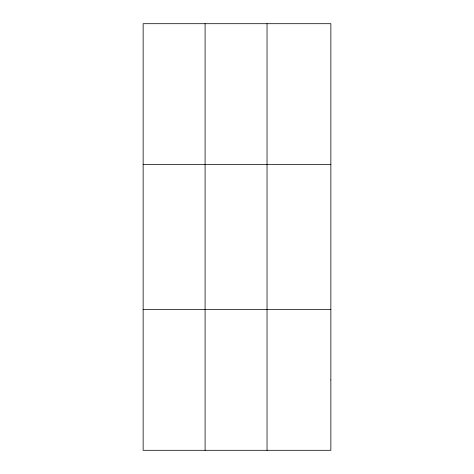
<?xml version="1.0" encoding="UTF-8"?>
<svg xmlns="http://www.w3.org/2000/svg" width="474" height="474" viewBox="0 0 474 474"><rect width="100%" height="100%" fill="white"/><g stroke="black" fill="none" stroke-linecap="round" stroke-linejoin="round"><path stroke-width="0.71" d="M205.088 23.7L205.088 450.3M267.034 23.7L267.034 450.3M143.142 164.478L330.858 164.478M143.142 309.522L330.858 309.522M330.858 379.911L330.858 450.3L143.142 450.3L143.142 23.7L330.858 23.7L330.858 379.911"/></g></svg>
